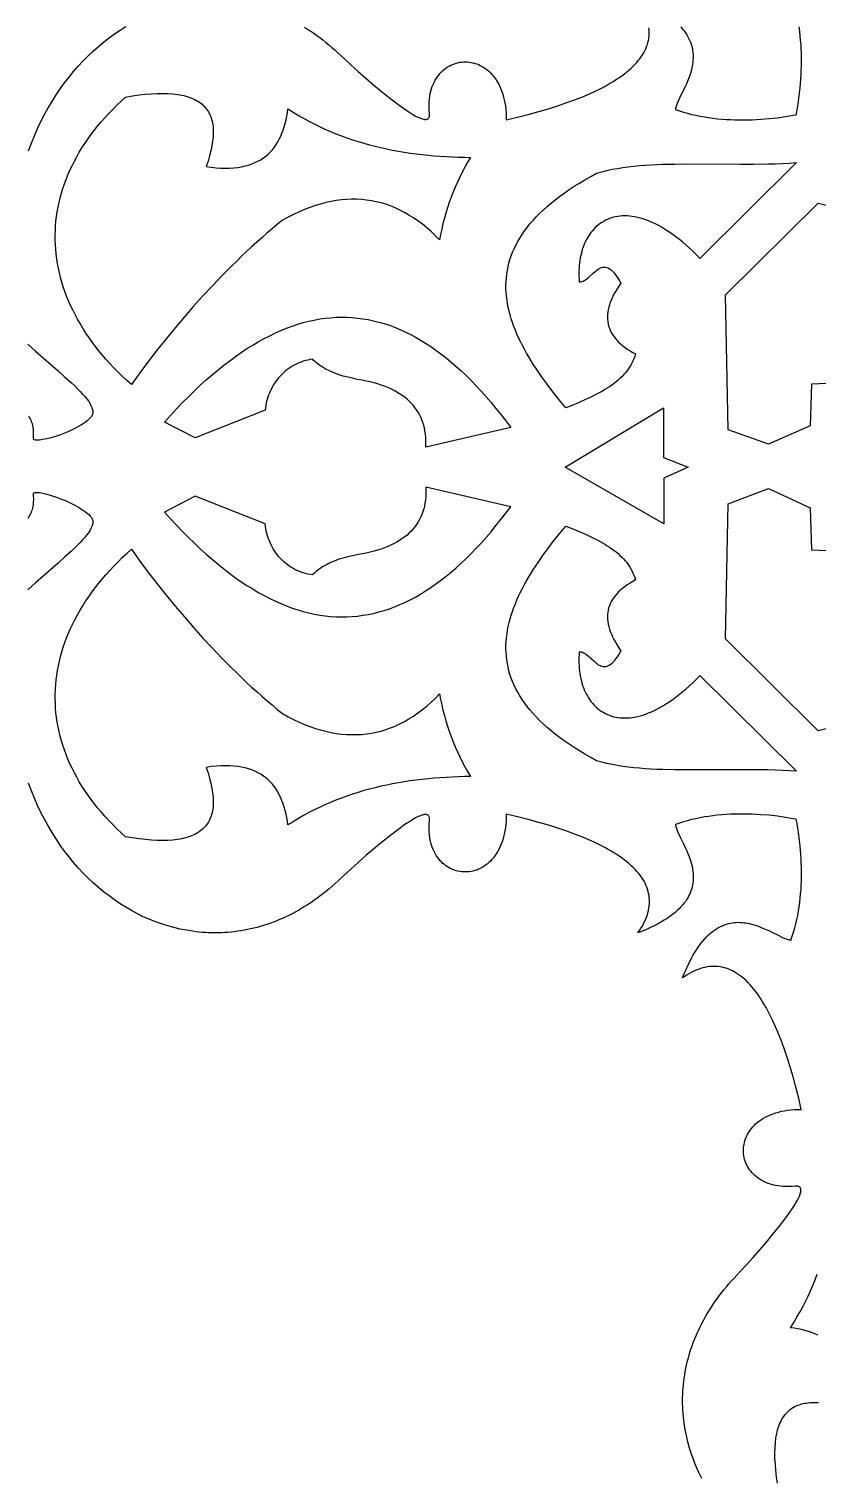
# Model space of a CAD drawing. Extents: x -540 to 540, y -540 to 540.
# Drawn here: x -87.2 to -25.8, y -78.6 to 34.1 of the extents above; entities that cross this region are included whole.
import ezdxf

# ---------------------------------------------------------------- set-up
doc = ezdxf.new("R2010")
doc.units = 0
doc.layers.add('LAYER_1', color=18, linetype='CONTINUOUS')
doc.layers.add('LAYER_2', color=174, linetype='CONTINUOUS')

msp = doc.modelspace()

# ---------------------------------------------------------------- linework, layer by layer
at = {"layer": 'LAYER_1'}
msp.add_lwpolyline([(0, 540, 0.414214), (-540, 0, 0.414214), (0, -540, 0.414214), (540, 0, 0.414214)], format="xyb", close=True, dxfattribs=at)
for points in [[(-79.66, 28.79), (-79.12, 28.88), (-78.61, 28.96), (-78.11, 29.01), (-77.64, 29.05), (-77.19, 29.08), (-76.76, 29.08), (-76.36, 29.07), (-75.98, 29.05), (-75.61, 29), (-75.44, 28.98), (-75.27, 28.94), (-75.11, 28.91), (-74.96, 28.87), (-74.81, 28.82), (-74.66, 28.77), (-74.52, 28.72), (-74.39, 28.66), (-74.26, 28.6), (-74.14, 28.54), (-74.02, 28.47), (-73.91, 28.39), (-73.8, 28.31), (-73.7, 28.23), (-73.61, 28.14), (-73.52, 28.05), (-73.43, 27.96), (-73.35, 27.86), (-73.28, 27.76), (-73.21, 27.65), (-73.15, 27.54), (-73.09, 27.42), (-73.04, 27.3), (-73, 27.18), (-72.96, 27.05), (-72.92, 26.92), (-72.89, 26.78), (-72.87, 26.64), (-72.85, 26.49), (-72.84, 26.34), (-72.83, 26.19), (-72.83, 26.03), (-72.83, 25.87), (-72.84, 25.7), (-72.86, 25.53), (-72.88, 25.36), (-72.94, 25), (-73.02, 24.62), (-73.12, 24.23), (-73.24, 23.81), (-73.39, 23.39), (-72.99, 23.33), (-72.61, 23.29), (-72.24, 23.27), (-71.89, 23.26), (-71.55, 23.27), (-71.23, 23.29), (-70.92, 23.32), (-70.63, 23.37), (-70.35, 23.43), (-70.08, 23.5), (-69.82, 23.59), (-69.58, 23.69), (-69.35, 23.8), (-69.13, 23.92), (-68.93, 24.06), (-68.74, 24.2), (-68.55, 24.36), (-68.38, 24.53), (-68.22, 24.7), (-68.07, 24.89), (-67.93, 25.09), (-67.8, 25.3), (-67.69, 25.52), (-67.58, 25.75), (-67.48, 25.98), (-67.38, 26.23), (-67.3, 26.48), (-67.23, 26.75), (-67.16, 27.02), (-67.1, 27.3), (-67.05, 27.58), (-67.01, 27.87), (-66.61, 27.62), (-66.2, 27.37), (-65.8, 27.14), (-65.38, 26.91), (-64.97, 26.7), (-64.55, 26.5), (-64.13, 26.3), (-63.71, 26.12), (-63.28, 25.94), (-62.85, 25.78), (-62.42, 25.62), (-61.98, 25.47), (-61.55, 25.33), (-61.1, 25.2), (-60.66, 25.08), (-60.22, 24.97), (-59.77, 24.86), (-59.32, 24.76), (-58.87, 24.67), (-58.41, 24.59), (-57.95, 24.51), (-57.49, 24.44), (-57.03, 24.38), (-56.57, 24.33), (-56.1, 24.28), (-55.64, 24.23), (-55.17, 24.2), (-54.7, 24.17), (-54.22, 24.14), (-53.75, 24.12), (-53.27, 24.11), (-52.79, 24.1), (-53.02, 23.72), (-53.23, 23.34), (-53.44, 22.96), (-53.63, 22.57), (-53.81, 22.18), (-53.99, 21.79), (-54.15, 21.39), (-54.31, 20.99), (-54.45, 20.58), (-54.59, 20.18), (-54.72, 19.77), (-54.83, 19.36), (-54.94, 18.94), (-55.03, 18.52), (-55.12, 18.1), (-55.2, 17.67), (-55.53, 18), (-55.86, 18.32), (-56.2, 18.61), (-56.54, 18.89), (-56.89, 19.15), (-57.24, 19.39), (-57.59, 19.61), (-57.94, 19.81), (-58.3, 20), (-58.66, 20.17), (-59.03, 20.32), (-59.39, 20.45), (-59.76, 20.56), (-60.14, 20.65), (-60.51, 20.73), (-60.9, 20.78), (-61.28, 20.82), (-61.67, 20.84), (-62.06, 20.85), (-62.45, 20.83), (-62.85, 20.79), (-63.25, 20.74), (-63.65, 20.67), (-64.06, 20.58), (-64.47, 20.47), (-64.88, 20.35), (-65.3, 20.2), (-65.72, 20.04), (-66.14, 19.86), (-66.57, 19.66), (-67, 19.44), (-67.43, 19.2), (-67.84, 18.87), (-68.24, 18.53), (-68.65, 18.19), (-69.05, 17.84), (-69.44, 17.49), (-69.84, 17.13), (-70.23, 16.77), (-70.62, 16.4), (-71, 16.03), (-71.39, 15.66), (-72.15, 14.89), (-72.9, 14.11), (-73.63, 13.32), (-74.36, 12.51), (-75.08, 11.68), (-75.79, 10.84), (-76.5, 9.98), (-77.19, 9.11), (-77.87, 8.23), (-78.55, 7.33), (-79.21, 6.41), (-79.57, 6.74), (-79.92, 7.06), (-80.25, 7.39), (-80.57, 7.72), (-80.89, 8.05), (-81.19, 8.39), (-81.48, 8.73), (-81.76, 9.07), (-82.03, 9.41), (-82.28, 9.76), (-82.53, 10.1), (-82.77, 10.45), (-82.99, 10.8), (-83.2, 11.16), (-83.4, 11.51), (-83.59, 11.86), (-83.77, 12.22), (-83.94, 12.58), (-84.1, 12.94), (-84.25, 13.3), (-84.38, 13.66), (-84.51, 14.02), (-84.62, 14.39), (-84.72, 14.75), (-84.81, 15.11), (-84.89, 15.48), (-84.96, 15.84), (-85.02, 16.21), (-85.06, 16.58), (-85.1, 16.94), (-85.12, 17.31), (-85.14, 17.67), (-85.14, 18.04), (-85.13, 18.41), (-85.11, 18.77), (-85.08, 19.14), (-85.03, 19.5), (-84.98, 19.87), (-84.92, 20.23), (-84.84, 20.59), (-84.75, 20.95), (-84.65, 21.31), (-84.54, 21.67), (-84.42, 22.03), (-84.29, 22.39), (-84.15, 22.74), (-83.99, 23.1), (-83.83, 23.45), (-83.65, 23.8), (-83.46, 24.15), (-83.27, 24.5), (-83.06, 24.84), (-82.83, 25.18), (-82.6, 25.52), (-82.36, 25.86), (-82.1, 26.2), (-81.84, 26.53), (-81.56, 26.86), (-81.27, 27.19), (-80.97, 27.52), (-80.66, 27.84), (-80.34, 28.16), (-80.01, 28.48)], [(-42.97, 22.88), (-42.57, 22.98), (-42.17, 23.08), (-41.77, 23.17), (-41.35, 23.24), (-40.93, 23.31), (-40.51, 23.37), (-40.08, 23.42), (-39.64, 23.46), (-39.19, 23.49), (-38.74, 23.52), (-38.28, 23.55), (-37.82, 23.56), (-36.88, 23.58), (-35.91, 23.59), (-31.82, 23.57), (-30.74, 23.57), (-29.64, 23.59), (-29.09, 23.61), (-28.53, 23.63), (-27.96, 23.66), (-27.39, 23.69), (-34.92, 16.24), (-35.19, 16.52), (-35.46, 16.78), (-35.73, 17.03), (-35.99, 17.27), (-36.26, 17.49), (-36.51, 17.7), (-36.77, 17.9), (-37.02, 18.08), (-37.27, 18.26), (-37.52, 18.42), (-37.76, 18.57), (-38, 18.71), (-38.24, 18.84), (-38.47, 18.95), (-38.7, 19.06), (-38.92, 19.15), (-39.14, 19.24), (-39.36, 19.31), (-39.57, 19.37), (-39.78, 19.42), (-39.99, 19.47), (-40.19, 19.5), (-40.39, 19.52), (-40.58, 19.54), (-40.77, 19.54), (-40.96, 19.54), (-41.14, 19.53), (-41.31, 19.5), (-41.49, 19.47), (-41.65, 19.44), (-41.82, 19.39), (-41.98, 19.33), (-42.13, 19.27), (-42.28, 19.2), (-42.42, 19.12), (-42.56, 19.04), (-42.7, 18.95), (-42.83, 18.85), (-42.96, 18.74), (-43.08, 18.63), (-43.19, 18.51), (-43.3, 18.39), (-43.41, 18.25), (-43.51, 18.12), (-43.6, 17.97), (-43.69, 17.83), (-43.78, 17.67), (-43.85, 17.51), (-43.93, 17.35), (-43.99, 17.18), (-44.06, 17.01), (-44.11, 16.83), (-44.16, 16.65), (-44.21, 16.46), (-44.25, 16.27), (-44.28, 16.08), (-44.31, 15.88), (-44.33, 15.68), (-44.34, 15.47), (-44.35, 15.27), (-44.35, 15.05), (-44.35, 14.84), (-44.34, 14.63), (-44.33, 14.41), (-44.23, 14.41), (-44.13, 14.43), (-44.03, 14.46), (-43.94, 14.51), (-43.84, 14.56), (-43.75, 14.62), (-43.57, 14.77), (-43.22, 15.1), (-43.04, 15.25), (-42.95, 15.32), (-42.86, 15.39), (-42.77, 15.45), (-42.68, 15.49), (-42.58, 15.53), (-42.48, 15.55), (-42.38, 15.56), (-42.28, 15.56), (-42.18, 15.54), (-42.07, 15.49), (-41.96, 15.43), (-41.85, 15.35), (-41.73, 15.24), (-41.61, 15.11), (-41.49, 14.95), (-41.36, 14.77), (-41.22, 14.55), (-41.08, 14.31), (-41.24, 14.08), (-41.38, 13.87), (-41.51, 13.65), (-41.63, 13.44), (-41.73, 13.23), (-41.82, 13.02), (-41.91, 12.82), (-41.97, 12.62), (-42.03, 12.43), (-42.07, 12.23), (-42.1, 12.04), (-42.12, 11.86), (-42.13, 11.67), (-42.13, 11.49), (-42.11, 11.32), (-42.08, 11.14), (-42.04, 10.97), (-41.98, 10.81), (-41.91, 10.64), (-41.84, 10.48), (-41.74, 10.32), (-41.64, 10.17), (-41.53, 10.02), (-41.4, 9.87), (-41.26, 9.72), (-41.11, 9.58), (-40.94, 9.44), (-40.76, 9.31), (-40.58, 9.17), (-40.37, 9.05), (-40.16, 8.92), (-39.93, 8.8), (-40, 8.61), (-40.06, 8.43), (-40.14, 8.26), (-40.22, 8.09), (-40.31, 7.92), (-40.41, 7.76), (-40.51, 7.6), (-40.63, 7.45), (-40.75, 7.31), (-40.87, 7.16), (-41.01, 7.02), (-41.15, 6.89), (-41.3, 6.75), (-41.45, 6.62), (-41.61, 6.5), (-41.78, 6.37), (-41.96, 6.25), (-42.14, 6.13), (-42.33, 6.02), (-42.52, 5.9), (-42.93, 5.68), (-43.37, 5.46), (-43.83, 5.24), (-44.32, 5.03), (-44.83, 4.82), (-45.37, 4.61), (-45.88, 5.23), (-46.37, 5.84), (-46.83, 6.44), (-47.06, 6.75), (-47.27, 7.05), (-47.48, 7.35), (-47.69, 7.66), (-47.88, 7.96), (-48.07, 8.26), (-48.26, 8.56), (-48.43, 8.86), (-48.6, 9.16), (-48.75, 9.46), (-48.9, 9.76), (-49.05, 10.05), (-49.18, 10.35), (-49.3, 10.65), (-49.42, 10.94), (-49.52, 11.24), (-49.62, 11.53), (-49.71, 11.83), (-49.78, 12.12), (-49.85, 12.41), (-49.91, 12.71), (-49.95, 13), (-49.99, 13.29), (-50.01, 13.58), (-50.03, 13.87), (-50.03, 14.15), (-50.02, 14.44), (-50, 14.73), (-49.97, 15.01), (-49.92, 15.3), (-49.87, 15.58), (-49.8, 15.86), (-49.72, 16.15), (-49.62, 16.43), (-49.51, 16.71), (-49.39, 16.99), (-49.26, 17.27), (-49.11, 17.54), (-48.95, 17.82), (-48.77, 18.1), (-48.58, 18.37), (-48.38, 18.65), (-48.16, 18.92), (-47.92, 19.19), (-47.67, 19.46), (-47.41, 19.73), (-47.13, 20), (-46.83, 20.27), (-46.52, 20.53), (-46.19, 20.8), (-45.85, 21.06), (-45.49, 21.32), (-45.11, 21.59), (-44.72, 21.85), (-44.3, 22.1), (-43.88, 22.36), (-43.43, 22.62)], [(-26.34, 3.19), (-29.58, 1.77), (-32.72, 2.88), (-32.93, 13.39), (-25.72, 20.53), (-22.37, 19.71), (-20.8, 16.45), (-23.1, 14.1), (-16.52, 6.86), (-26.24, 6.45)], [(-68.78, 4.41), (-74.25, 2.27), (-76.63, 3.49), (-76.16, 4.01), (-75.69, 4.52), (-75.22, 5.01), (-74.76, 5.47), (-74.3, 5.93), (-73.84, 6.36), (-73.38, 6.78), (-72.92, 7.18), (-72.46, 7.56), (-72.01, 7.92), (-71.55, 8.27), (-71.1, 8.6), (-70.65, 8.91), (-70.21, 9.21), (-69.76, 9.49), (-69.32, 9.75), (-68.87, 10), (-68.43, 10.22), (-67.99, 10.43), (-67.56, 10.63), (-67.12, 10.81), (-66.69, 10.97), (-66.25, 11.11), (-65.82, 11.24), (-65.39, 11.35), (-64.96, 11.44), (-64.54, 11.52), (-64.11, 11.58), (-63.69, 11.62), (-63.26, 11.65), (-62.84, 11.66), (-62.42, 11.65), (-62, 11.63), (-61.59, 11.59), (-61.17, 11.54), (-60.76, 11.47), (-60.34, 11.38), (-59.93, 11.28), (-59.52, 11.16), (-59.11, 11.03), (-58.71, 10.88), (-58.3, 10.71), (-57.9, 10.53), (-57.49, 10.33), (-57.09, 10.11), (-56.69, 9.88), (-56.29, 9.64), (-55.89, 9.37), (-55.49, 9.1), (-55.1, 8.8), (-54.7, 8.5), (-54.31, 8.17), (-53.91, 7.83), (-53.52, 7.48), (-53.13, 7.11), (-52.74, 6.72), (-52.35, 6.32), (-51.96, 5.9), (-51.58, 5.47), (-51.19, 5.02), (-50.81, 4.56), (-50.42, 4.08), (-50.04, 3.59), (-49.66, 3.08), (-56.27, 1.55), (-56.27, 1.81), (-56.27, 2.07), (-56.28, 2.32), (-56.31, 2.56), (-56.34, 2.8), (-56.39, 3.03), (-56.44, 3.25), (-56.51, 3.47), (-56.58, 3.68), (-56.67, 3.88), (-56.77, 4.08), (-56.87, 4.27), (-56.99, 4.45), (-57.12, 4.63), (-57.26, 4.81), (-57.41, 4.97), (-57.57, 5.13), (-57.74, 5.28), (-57.92, 5.43), (-58.11, 5.57), (-58.32, 5.7), (-58.53, 5.83), (-58.75, 5.95), (-58.99, 6.07), (-59.23, 6.18), (-59.49, 6.28), (-59.75, 6.37), (-60.03, 6.46), (-60.31, 6.55), (-60.61, 6.62), (-60.92, 6.69), (-61.23, 6.76), (-61.62, 6.82), (-61.99, 6.9), (-62.35, 6.98), (-62.7, 7.08), (-63.03, 7.18), (-63.36, 7.3), (-63.67, 7.43), (-63.82, 7.5), (-63.97, 7.57), (-64.12, 7.65), (-64.26, 7.73), (-64.4, 7.82), (-64.53, 7.91), (-64.67, 8.01), (-64.79, 8.11), (-64.92, 8.21), (-65.04, 8.32), (-65.1, 8.38), (-65.28, 8.36), (-65.47, 8.32), (-65.64, 8.28), (-65.82, 8.23), (-65.99, 8.17), (-66.16, 8.1), (-66.32, 8.03), (-66.48, 7.95), (-66.64, 7.87), (-66.79, 7.77), (-66.94, 7.67), (-67.09, 7.57), (-67.23, 7.45), (-67.36, 7.34), (-67.49, 7.21), (-67.62, 7.08), (-67.74, 6.95), (-67.85, 6.81), (-67.96, 6.66), (-68.06, 6.51), (-68.16, 6.36), (-68.25, 6.2), (-68.33, 6.04), (-68.41, 5.87), (-68.48, 5.7), (-68.55, 5.53), (-68.6, 5.35), (-68.65, 5.17), (-68.7, 4.98), (-68.73, 4.79), (-68.76, 4.6)], [(-37.76, 4.59), (-37.77, 0.74), (-35.83, -0.01), (-37.74, -0.87), (-37.74, -4.44), (-45.43, -0.01)], [(-68.78, -4.42), (-74.25, -2.28), (-76.63, -3.51), (-76.16, -4.03), (-75.69, -4.53), (-75.22, -5.02), (-74.76, -5.49), (-74.3, -5.94), (-73.84, -6.37), (-73.38, -6.79), (-72.92, -7.19), (-72.46, -7.57), (-72.01, -7.94), (-71.55, -8.29), (-71.1, -8.62), (-70.65, -8.93), (-70.21, -9.22), (-69.76, -9.5), (-69.32, -9.77), (-68.87, -10.01), (-68.43, -10.24), (-67.99, -10.45), (-67.56, -10.64), (-67.12, -10.82), (-66.69, -10.98), (-66.25, -11.12), (-65.82, -11.25), (-65.39, -11.36), (-64.96, -11.45), (-64.54, -11.53), (-64.11, -11.59), (-63.69, -11.64), (-63.26, -11.66), (-62.84, -11.67), (-62.42, -11.67), (-62, -11.65), (-61.59, -11.61), (-61.17, -11.55), (-60.76, -11.48), (-60.34, -11.4), (-59.93, -11.29), (-59.52, -11.18), (-59.11, -11.04), (-58.71, -10.89), (-58.3, -10.72), (-57.9, -10.54), (-57.49, -10.34), (-57.09, -10.13), (-56.69, -9.9), (-56.29, -9.65), (-55.89, -9.39), (-55.49, -9.11), (-55.1, -8.82), (-54.7, -8.51), (-54.31, -8.19), (-53.91, -7.85), (-53.52, -7.49), (-53.13, -7.12), (-52.74, -6.73), (-52.35, -6.33), (-51.96, -5.92), (-51.58, -5.48), (-51.19, -5.04), (-50.81, -4.57), (-50.42, -4.1), (-50.04, -3.61), (-49.66, -3.1), (-56.27, -1.57), (-56.27, -1.83), (-56.27, -2.08), (-56.28, -2.33), (-56.31, -2.58), (-56.34, -2.81), (-56.39, -3.04), (-56.44, -3.26), (-56.51, -3.48), (-56.58, -3.69), (-56.67, -3.89), (-56.77, -4.09), (-56.87, -4.28), (-56.99, -4.47), (-57.12, -4.65), (-57.26, -4.82), (-57.41, -4.99), (-57.57, -5.14), (-57.74, -5.3), (-57.92, -5.44), (-58.11, -5.58), (-58.32, -5.72), (-58.53, -5.85), (-58.75, -5.97), (-58.99, -6.08), (-59.23, -6.19), (-59.49, -6.29), (-59.75, -6.39), (-60.03, -6.48), (-60.31, -6.56), (-60.61, -6.64), (-60.92, -6.71), (-61.23, -6.77), (-61.62, -6.84), (-61.99, -6.91), (-62.35, -7), (-62.7, -7.09), (-63.03, -7.19), (-63.36, -7.31), (-63.67, -7.44), (-63.82, -7.51), (-63.97, -7.59), (-64.12, -7.67), (-64.26, -7.75), (-64.4, -7.83), (-64.53, -7.93), (-64.67, -8.02), (-64.79, -8.12), (-64.92, -8.23), (-65.04, -8.34), (-65.1, -8.4), (-65.28, -8.37), (-65.47, -8.34), (-65.64, -8.29), (-65.82, -8.24), (-65.99, -8.18), (-66.16, -8.12), (-66.32, -8.05), (-66.48, -7.97), (-66.64, -7.88), (-66.79, -7.79), (-66.94, -7.69), (-67.09, -7.58), (-67.23, -7.47), (-67.36, -7.35), (-67.49, -7.23), (-67.62, -7.1), (-67.74, -6.96), (-67.85, -6.82), (-67.96, -6.68), (-68.06, -6.53), (-68.16, -6.37), (-68.25, -6.21), (-68.33, -6.05), (-68.41, -5.88), (-68.48, -5.71), (-68.55, -5.54), (-68.6, -5.36), (-68.65, -5.18), (-68.7, -5), (-68.73, -4.81), (-68.76, -4.62)], [(-29.58, -1.67), (-26.34, -3.19), (-26.24, -6.45), (-16.52, -6.86), (-23.1, -14.1), (-20.8, -16.45), (-22.37, -19.71), (-25.72, -20.53), (-32.93, -13.39), (-32.72, -2.88)], [(-34.92, -16.24), (-27.39, -23.69), (-27.96, -23.66), (-28.53, -23.63), (-29.09, -23.61), (-29.64, -23.59), (-30.74, -23.57), (-31.82, -23.57), (-35.91, -23.59), (-36.88, -23.58), (-37.82, -23.56), (-38.28, -23.54), (-38.74, -23.52), (-39.19, -23.49), (-39.64, -23.46), (-40.08, -23.42), (-40.51, -23.37), (-40.93, -23.31), (-41.35, -23.24), (-41.77, -23.17), (-42.17, -23.08), (-42.57, -22.98), (-42.97, -22.88), (-43.43, -22.62), (-43.88, -22.36), (-44.3, -22.1), (-44.72, -21.85), (-45.11, -21.58), (-45.49, -21.32), (-45.85, -21.06), (-46.19, -20.8), (-46.52, -20.53), (-46.83, -20.27), (-47.13, -20), (-47.41, -19.73), (-47.67, -19.46), (-47.92, -19.19), (-48.16, -18.92), (-48.38, -18.65), (-48.58, -18.37), (-48.77, -18.1), (-48.95, -17.82), (-49.11, -17.54), (-49.26, -17.27), (-49.39, -16.99), (-49.51, -16.71), (-49.62, -16.43), (-49.72, -16.15), (-49.8, -15.86), (-49.87, -15.58), (-49.92, -15.3), (-49.97, -15.01), (-50, -14.73), (-50.02, -14.44), (-50.03, -14.15), (-50.03, -13.87), (-50.01, -13.58), (-49.99, -13.29), (-49.95, -13), (-49.91, -12.71), (-49.85, -12.41), (-49.78, -12.12), (-49.71, -11.83), (-49.62, -11.53), (-49.52, -11.24), (-49.42, -10.94), (-49.3, -10.65), (-49.18, -10.35), (-49.05, -10.05), (-48.9, -9.76), (-48.75, -9.46), (-48.6, -9.16), (-48.43, -8.86), (-48.26, -8.56), (-48.07, -8.26), (-47.88, -7.96), (-47.69, -7.66), (-47.48, -7.35), (-47.27, -7.05), (-47.06, -6.75), (-46.83, -6.44), (-46.37, -5.84), (-45.88, -5.23), (-45.37, -4.61), (-44.83, -4.82), (-44.32, -5.03), (-43.83, -5.24), (-43.37, -5.46), (-42.93, -5.68), (-42.52, -5.9), (-42.33, -6.02), (-42.14, -6.13), (-41.96, -6.25), (-41.78, -6.37), (-41.61, -6.5), (-41.45, -6.62), (-41.3, -6.75), (-41.15, -6.89), (-41.01, -7.02), (-40.87, -7.16), (-40.75, -7.31), (-40.63, -7.45), (-40.51, -7.6), (-40.41, -7.76), (-40.31, -7.92), (-40.22, -8.09), (-40.14, -8.26), (-40.06, -8.43), (-40, -8.61), (-39.93, -8.8), (-40.16, -8.92), (-40.37, -9.05), (-40.58, -9.17), (-40.76, -9.31), (-40.94, -9.44), (-41.11, -9.58), (-41.26, -9.72), (-41.4, -9.87), (-41.53, -10.02), (-41.64, -10.17), (-41.74, -10.32), (-41.84, -10.48), (-41.91, -10.64), (-41.98, -10.81), (-42.04, -10.97), (-42.08, -11.14), (-42.11, -11.32), (-42.13, -11.49), (-42.13, -11.67), (-42.12, -11.86), (-42.1, -12.04), (-42.07, -12.23), (-42.03, -12.43), (-41.97, -12.62), (-41.91, -12.82), (-41.82, -13.02), (-41.73, -13.23), (-41.63, -13.44), (-41.51, -13.65), (-41.38, -13.87), (-41.24, -14.08), (-41.08, -14.31), (-41.22, -14.55), (-41.36, -14.77), (-41.49, -14.95), (-41.61, -15.11), (-41.73, -15.24), (-41.85, -15.35), (-41.96, -15.43), (-42.07, -15.49), (-42.18, -15.54), (-42.28, -15.56), (-42.38, -15.56), (-42.48, -15.55), (-42.58, -15.53), (-42.68, -15.49), (-42.77, -15.45), (-42.86, -15.39), (-42.95, -15.32), (-43.04, -15.25), (-43.22, -15.1), (-43.57, -14.77), (-43.75, -14.62), (-43.84, -14.56), (-43.94, -14.51), (-44.03, -14.46), (-44.13, -14.43), (-44.23, -14.41), (-44.33, -14.41), (-44.34, -14.63), (-44.35, -14.84), (-44.35, -15.05), (-44.35, -15.27), (-44.34, -15.47), (-44.33, -15.68), (-44.31, -15.88), (-44.28, -16.08), (-44.25, -16.27), (-44.21, -16.46), (-44.16, -16.65), (-44.11, -16.83), (-44.06, -17.01), (-43.99, -17.18), (-43.93, -17.35), (-43.85, -17.51), (-43.78, -17.67), (-43.69, -17.83), (-43.6, -17.97), (-43.51, -18.12), (-43.41, -18.25), (-43.3, -18.39), (-43.19, -18.51), (-43.08, -18.63), (-42.96, -18.74), (-42.83, -18.85), (-42.7, -18.95), (-42.56, -19.04), (-42.42, -19.12), (-42.28, -19.2), (-42.13, -19.27), (-41.98, -19.33), (-41.82, -19.39), (-41.65, -19.44), (-41.49, -19.47), (-41.31, -19.5), (-41.14, -19.53), (-40.96, -19.54), (-40.77, -19.54), (-40.58, -19.54), (-40.39, -19.52), (-40.19, -19.5), (-39.99, -19.47), (-39.78, -19.42), (-39.57, -19.37), (-39.36, -19.31), (-39.14, -19.24), (-38.92, -19.15), (-38.7, -19.06), (-38.47, -18.95), (-38.24, -18.84), (-38, -18.71), (-37.76, -18.57), (-37.52, -18.42), (-37.27, -18.26), (-37.02, -18.08), (-36.77, -17.9), (-36.51, -17.7), (-36.26, -17.49), (-35.99, -17.27), (-35.73, -17.03), (-35.46, -16.78), (-35.19, -16.52)], [(-55.2, -17.67), (-55.12, -18.1), (-55.03, -18.52), (-54.94, -18.94), (-54.83, -19.36), (-54.72, -19.77), (-54.59, -20.18), (-54.45, -20.58), (-54.31, -20.99), (-54.15, -21.39), (-53.99, -21.79), (-53.81, -22.18), (-53.63, -22.57), (-53.44, -22.96), (-53.23, -23.34), (-53.02, -23.72), (-52.79, -24.1), (-53.27, -24.11), (-53.75, -24.12), (-54.22, -24.14), (-54.7, -24.17), (-55.17, -24.2), (-55.64, -24.23), (-56.1, -24.28), (-56.57, -24.33), (-57.03, -24.38), (-57.49, -24.44), (-57.95, -24.51), (-58.41, -24.59), (-58.87, -24.67), (-59.32, -24.76), (-59.77, -24.86), (-60.22, -24.97), (-60.66, -25.08), (-61.1, -25.2), (-61.55, -25.33), (-61.98, -25.47), (-62.42, -25.62), (-62.85, -25.78), (-63.28, -25.94), (-63.71, -26.12), (-64.13, -26.3), (-64.55, -26.5), (-64.97, -26.7), (-65.38, -26.91), (-65.8, -27.14), (-66.2, -27.37), (-66.61, -27.62), (-67.01, -27.87), (-67.05, -27.58), (-67.1, -27.3), (-67.16, -27.02), (-67.23, -26.75), (-67.3, -26.48), (-67.38, -26.23), (-67.48, -25.98), (-67.58, -25.75), (-67.69, -25.52), (-67.8, -25.3), (-67.93, -25.09), (-68.07, -24.89), (-68.22, -24.7), (-68.38, -24.53), (-68.55, -24.36), (-68.74, -24.2), (-68.93, -24.06), (-69.13, -23.92), (-69.35, -23.8), (-69.58, -23.69), (-69.82, -23.59), (-70.08, -23.5), (-70.35, -23.43), (-70.63, -23.37), (-70.92, -23.32), (-71.23, -23.29), (-71.55, -23.27), (-71.89, -23.26), (-72.24, -23.27), (-72.61, -23.29), (-72.99, -23.33), (-73.39, -23.39), (-73.24, -23.81), (-73.12, -24.23), (-73.02, -24.62), (-72.94, -25), (-72.88, -25.36), (-72.86, -25.53), (-72.84, -25.7), (-72.83, -25.87), (-72.83, -26.03), (-72.83, -26.19), (-72.84, -26.34), (-72.85, -26.49), (-72.87, -26.64), (-72.89, -26.78), (-72.92, -26.92), (-72.96, -27.05), (-73, -27.18), (-73.04, -27.3), (-73.09, -27.42), (-73.15, -27.54), (-73.21, -27.65), (-73.28, -27.76), (-73.35, -27.86), (-73.43, -27.96), (-73.52, -28.05), (-73.61, -28.14), (-73.7, -28.23), (-73.8, -28.31), (-73.91, -28.39), (-74.02, -28.47), (-74.14, -28.54), (-74.26, -28.6), (-74.39, -28.66), (-74.52, -28.72), (-74.66, -28.77), (-74.81, -28.82), (-74.96, -28.87), (-75.11, -28.91), (-75.27, -28.94), (-75.44, -28.98), (-75.61, -29), (-75.98, -29.05), (-76.36, -29.07), (-76.76, -29.08), (-77.19, -29.08), (-77.64, -29.05), (-78.11, -29.01), (-78.61, -28.96), (-79.12, -28.88), (-79.66, -28.79), (-80.01, -28.48), (-80.34, -28.16), (-80.66, -27.84), (-80.97, -27.52), (-81.27, -27.19), (-81.56, -26.86), (-81.84, -26.53), (-82.1, -26.2), (-82.36, -25.86), (-82.6, -25.52), (-82.83, -25.18), (-83.06, -24.84), (-83.27, -24.5), (-83.46, -24.15), (-83.65, -23.8), (-83.83, -23.45), (-83.99, -23.1), (-84.15, -22.74), (-84.29, -22.39), (-84.42, -22.03), (-84.54, -21.67), (-84.65, -21.31), (-84.75, -20.95), (-84.84, -20.59), (-84.92, -20.23), (-84.98, -19.87), (-85.03, -19.5), (-85.08, -19.14), (-85.11, -18.77), (-85.13, -18.41), (-85.14, -18.04), (-85.14, -17.67), (-85.12, -17.31), (-85.1, -16.94), (-85.06, -16.58), (-85.02, -16.21), (-84.96, -15.84), (-84.89, -15.48), (-84.81, -15.11), (-84.72, -14.75), (-84.62, -14.39), (-84.51, -14.02), (-84.38, -13.66), (-84.25, -13.3), (-84.1, -12.94), (-83.94, -12.58), (-83.77, -12.22), (-83.59, -11.86), (-83.4, -11.51), (-83.2, -11.16), (-82.99, -10.8), (-82.77, -10.45), (-82.53, -10.1), (-82.28, -9.76), (-82.03, -9.41), (-81.76, -9.07), (-81.48, -8.73), (-81.19, -8.39), (-80.89, -8.05), (-80.57, -7.72), (-80.25, -7.39), (-79.92, -7.06), (-79.57, -6.74), (-79.21, -6.41), (-78.55, -7.33), (-77.87, -8.23), (-77.19, -9.11), (-76.5, -9.98), (-75.79, -10.84), (-75.08, -11.68), (-74.36, -12.51), (-73.63, -13.32), (-72.9, -14.11), (-72.15, -14.89), (-71.39, -15.66), (-71, -16.03), (-70.62, -16.4), (-70.23, -16.77), (-69.84, -17.13), (-69.44, -17.49), (-69.05, -17.84), (-68.65, -18.19), (-68.24, -18.53), (-67.84, -18.87), (-67.43, -19.2), (-67, -19.44), (-66.57, -19.66), (-66.14, -19.86), (-65.72, -20.04), (-65.3, -20.2), (-64.88, -20.35), (-64.47, -20.47), (-64.06, -20.58), (-63.65, -20.67), (-63.25, -20.74), (-62.85, -20.79), (-62.45, -20.83), (-62.06, -20.84), (-61.67, -20.84), (-61.28, -20.82), (-60.9, -20.78), (-60.51, -20.73), (-60.14, -20.65), (-59.76, -20.56), (-59.39, -20.45), (-59.03, -20.32), (-58.66, -20.17), (-58.3, -20), (-57.94, -19.81), (-57.59, -19.61), (-57.24, -19.39), (-56.89, -19.15), (-56.54, -18.89), (-56.2, -18.61), (-55.86, -18.32), (-55.53, -18)]]:
    msp.add_lwpolyline(points, close=True, dxfattribs=at)
for points in [[(-87.28, 9.56), (-86.68, 9.02), (-86.08, 8.49), (-84.92, 7.48), (-84.38, 7), (-83.88, 6.55), (-83.65, 6.33), (-83.43, 6.11), (-83.22, 5.91), (-83.03, 5.7), (-82.86, 5.51), (-82.7, 5.32), (-82.56, 5.14), (-82.45, 4.96), (-82.36, 4.79), (-82.28, 4.63), (-82.26, 4.55), (-82.24, 4.48), (-82.22, 4.4), (-82.22, 4.33), (-82.22, 4.26), (-82.22, 4.19), (-82.24, 4.12), (-82.26, 4.06), (-82.28, 3.99), (-82.32, 3.93), (-82.36, 3.88), (-82.41, 3.82), (-82.53, 3.71), (-82.65, 3.6), (-82.79, 3.49), (-82.94, 3.39), (-83.09, 3.29), (-83.26, 3.19), (-83.43, 3.09), (-83.61, 3), (-83.97, 2.82), (-84.35, 2.66), (-84.73, 2.51), (-85.11, 2.38), (-85.46, 2.28), (-85.8, 2.19), (-86.1, 2.13), (-86.24, 2.1), (-86.36, 2.09), (-86.47, 2.08), (-86.57, 2.08), (-86.66, 2.08), (-86.73, 2.1), (-86.78, 2.12), (-86.82, 2.15), (-86.83, 2.16), (-86.83, 2.18), (-86.83, 2.2), (-86.83, 2.23), (-86.82, 2.39), (-86.82, 2.55), (-86.82, 2.7), (-86.83, 2.84), (-86.84, 2.98), (-86.86, 3.11), (-86.89, 3.23), (-86.92, 3.35), (-86.95, 3.46), (-86.99, 3.57), (-87.04, 3.67), (-87.08, 3.77), (-87.14, 3.86), (-87.19, 3.95)], [(-87.25, -3.98), (-87.14, -3.8), (-87.04, -3.62), (-87, -3.52), (-86.96, -3.42), (-86.92, -3.31), (-86.89, -3.2), (-86.86, -3.09), (-86.84, -2.97), (-86.83, -2.84), (-86.82, -2.71), (-86.81, -2.57), (-86.81, -2.42), (-86.82, -2.27), (-86.83, -2.12), (-86.83, -2.07), (-86.83, -2.05), (-86.82, -2.04), (-86.78, -2.01), (-86.73, -1.99), (-86.66, -1.98), (-86.57, -1.98), (-86.47, -1.98), (-86.36, -2), (-86.1, -2.04), (-85.8, -2.11), (-85.46, -2.21), (-85.11, -2.33), (-84.73, -2.47), (-84.35, -2.62), (-83.97, -2.79), (-83.61, -2.98), (-83.43, -3.08), (-83.26, -3.18), (-83.09, -3.28), (-82.94, -3.38), (-82.79, -3.49), (-82.65, -3.6), (-82.53, -3.71), (-82.41, -3.82), (-82.36, -3.88), (-82.32, -3.93), (-82.28, -3.99), (-82.26, -4.06), (-82.24, -4.12), (-82.22, -4.19), (-82.22, -4.26), (-82.22, -4.33), (-82.22, -4.4), (-82.24, -4.48), (-82.26, -4.55), (-82.28, -4.63), (-82.36, -4.79), (-82.45, -4.96), (-82.56, -5.14), (-82.7, -5.32), (-82.86, -5.51), (-83.03, -5.7), (-83.22, -5.91), (-83.43, -6.11), (-83.65, -6.33), (-83.88, -6.55), (-84.38, -7), (-84.92, -7.48), (-86.08, -8.49), (-86.68, -9.02), (-87.28, -9.56)], [(-25.75, -67.58), (-25.98, -67.48), (-26.23, -67.38), (-26.48, -67.3), (-26.75, -67.23), (-27.02, -67.16), (-27.3, -67.1), (-27.58, -67.05), (-27.87, -67.01), (-27.62, -66.61), (-27.37, -66.2), (-27.14, -65.8), (-26.91, -65.38), (-26.7, -64.97), (-26.5, -64.55), (-26.3, -64.13), (-26.12, -63.71), (-25.94, -63.28), (-25.78, -62.85)], [(-28.88, -79.12), (-28.96, -78.61), (-29.01, -78.11), (-29.05, -77.64), (-29.08, -77.19), (-29.08, -76.76), (-29.07, -76.36), (-29.05, -75.98), (-29, -75.61), (-28.98, -75.44), (-28.94, -75.27), (-28.91, -75.11), (-28.87, -74.96), (-28.82, -74.81), (-28.77, -74.66), (-28.72, -74.52), (-28.66, -74.39), (-28.6, -74.26), (-28.54, -74.14), (-28.47, -74.02), (-28.39, -73.91), (-28.31, -73.8), (-28.23, -73.7), (-28.14, -73.61), (-28.05, -73.52), (-27.96, -73.43), (-27.86, -73.35), (-27.76, -73.28), (-27.65, -73.21), (-27.54, -73.15), (-27.42, -73.09), (-27.3, -73.04), (-27.18, -73), (-27.05, -72.96), (-26.92, -72.92), (-26.78, -72.89), (-26.64, -72.87), (-26.49, -72.85), (-26.34, -72.84), (-26.19, -72.83), (-26.03, -72.83), (-25.87, -72.83), (-25.7, -72.84)]]:
    msp.add_lwpolyline(points, dxfattribs=at)
at = {"layer": 'LAYER_2'}
for points in [[(460, 0, 0.414214), (0, 460, 0.414214), (-460, 0, 0.414214), (0, -460, 0.414214)], [(370, 0, 0.414214), (0, 370, 0.414214), (-370, 0, 0.414214), (0, -370, 0.414214)]]:
    msp.add_lwpolyline(points, format="xyb", close=True, dxfattribs=at)
for points in [[(-87.22, 24.62), (-87, 25.21), (-86.76, 25.79), (-86.51, 26.35), (-86.25, 26.9), (-85.97, 27.43), (-85.69, 27.95), (-85.38, 28.46), (-85.07, 28.96), (-84.75, 29.44), (-84.41, 29.9), (-84.06, 30.35), (-83.71, 30.79), (-83.34, 31.21), (-82.96, 31.61), (-82.58, 32), (-82.18, 32.38), (-81.78, 32.74), (-81.37, 33.08), (-80.94, 33.4), (-80.52, 33.71), (-80.08, 34.01), (-79.64, 34.28)], [(-65.72, 34.23), (-65.48, 34.08), (-65.24, 33.92), (-65, 33.76), (-64.76, 33.59), (-64.53, 33.42), (-64.29, 33.24), (-64.06, 33.05), (-63.83, 32.86), (-63.59, 32.66), (-63.36, 32.46), (-63.14, 32.25), (-62.64, 31.79), (-62.11, 31.3), (-61.54, 30.79), (-60.94, 30.26), (-60.34, 29.75), (-59.73, 29.24), (-59.14, 28.76), (-58.56, 28.32), (-58.28, 28.11), (-58.02, 27.92), (-57.76, 27.74), (-57.51, 27.59), (-57.28, 27.45), (-57.07, 27.32), (-56.86, 27.22), (-56.68, 27.15), (-56.52, 27.09), (-56.44, 27.07), (-56.37, 27.06), (-56.3, 27.06), (-56.25, 27.06), (-56.19, 27.07), (-56.14, 27.09), (-56.1, 27.11), (-56.07, 27.14), (-56.04, 27.18), (-56.01, 27.23), (-56, 27.29), (-55.99, 27.35), (-55.99, 27.42), (-55.99, 27.51), (-56.01, 27.75), (-56.02, 27.98), (-56.02, 28.21), (-56.01, 28.44), (-55.99, 28.65), (-55.96, 28.86), (-55.93, 29.06), (-55.88, 29.25), (-55.83, 29.43), (-55.77, 29.61), (-55.7, 29.78), (-55.63, 29.94), (-55.55, 30.1), (-55.46, 30.24), (-55.37, 30.38), (-55.27, 30.51), (-55.17, 30.64), (-55.06, 30.75), (-54.95, 30.86), (-54.83, 30.96), (-54.71, 31.05), (-54.58, 31.14), (-54.46, 31.21), (-54.32, 31.28), (-54.19, 31.34), (-54.05, 31.39), (-53.91, 31.44), (-53.77, 31.47), (-53.63, 31.5), (-53.48, 31.52), (-53.34, 31.53), (-53.19, 31.53), (-53.04, 31.53), (-52.9, 31.52), (-52.75, 31.49), (-52.6, 31.46), (-52.46, 31.42), (-52.31, 31.38), (-52.17, 31.32), (-52.03, 31.25), (-51.89, 31.18), (-51.76, 31.1), (-51.62, 31.01), (-51.49, 30.91), (-51.37, 30.8), (-51.24, 30.68), (-51.12, 30.56), (-51.01, 30.42), (-50.9, 30.28), (-50.79, 30.13), (-50.69, 29.96), (-50.6, 29.79), (-50.51, 29.61), (-50.43, 29.42), (-50.35, 29.23), (-50.28, 29.02), (-50.22, 28.8), (-50.16, 28.58), (-50.12, 28.34), (-50.08, 28.1), (-50.05, 27.84), (-50.02, 27.58), (-50.01, 27.31), (-50.01, 27.03), (-49.13, 27.23), (-48.29, 27.45), (-47.48, 27.67), (-46.71, 27.89), (-45.98, 28.12), (-45.28, 28.36), (-44.62, 28.6), (-44, 28.85), (-43.41, 29.11), (-43.13, 29.24), (-42.85, 29.37), (-42.59, 29.5), (-42.34, 29.63), (-42.09, 29.77), (-41.86, 29.9), (-41.63, 30.04), (-41.41, 30.18), (-41.2, 30.32), (-41, 30.46), (-40.81, 30.6), (-40.63, 30.75), (-40.46, 30.89), (-40.29, 31.04), (-40.14, 31.18), (-39.99, 31.33), (-39.85, 31.48), (-39.73, 31.63), (-39.61, 31.78), (-39.5, 31.94), (-39.4, 32.09), (-39.3, 32.25), (-39.22, 32.4), (-39.15, 32.56), (-39.08, 32.72), (-39.02, 32.88), (-38.98, 33.04), (-38.94, 33.2), (-38.91, 33.36), (-38.89, 33.53), (-38.88, 33.69), (-38.88, 33.86), (-38.88, 34.02), (-38.9, 34.19)], [(-36.42, 34.25), (-36.29, 34.09), (-36.16, 33.94), (-36.05, 33.79), (-35.95, 33.63), (-35.86, 33.48), (-35.78, 33.32), (-35.71, 33.17), (-35.64, 33.02), (-35.59, 32.86), (-35.55, 32.71), (-35.51, 32.55), (-35.49, 32.4), (-35.47, 32.25), (-35.46, 32.1), (-35.45, 31.94), (-35.46, 31.79), (-35.47, 31.64), (-35.48, 31.5), (-35.5, 31.35), (-35.52, 31.2), (-35.59, 30.91), (-35.67, 30.63), (-35.76, 30.35), (-35.87, 30.09), (-35.98, 29.83), (-36.09, 29.57), (-36.21, 29.33), (-36.43, 28.88), (-36.63, 28.48), (-36.7, 28.3), (-36.76, 28.13), (-36.81, 27.98), (-36.82, 27.91), (-36.83, 27.84), (-36.52, 27.73), (-36.21, 27.63), (-35.89, 27.54), (-35.57, 27.45), (-35.24, 27.38), (-34.91, 27.31), (-34.58, 27.25), (-34.25, 27.2), (-33.91, 27.15), (-33.57, 27.11), (-33.23, 27.08), (-32.89, 27.05), (-32.55, 27.04), (-32.21, 27.02), (-31.87, 27.02), (-31.53, 27.02), (-31.19, 27.02), (-30.85, 27.03), (-30.52, 27.05), (-30.18, 27.07), (-29.52, 27.12), (-28.88, 27.19), (-28.26, 27.28), (-27.65, 27.38), (-27.42, 27.42), (-27.38, 27.65), (-27.28, 28.26), (-27.19, 28.88), (-27.12, 29.52), (-27.07, 30.18), (-27.05, 30.52), (-27.03, 30.85), (-27.02, 31.19), (-27.02, 31.53), (-27.02, 31.87), (-27.02, 32.21), (-27.04, 32.55), (-27.05, 32.89), (-27.08, 33.23), (-27.11, 33.57), (-27.15, 33.91), (-27.2, 34.25)], [(-34.78, -78.74), (-35.01, -78.28), (-35.21, -77.81), (-35.4, -77.34), (-35.57, -76.86), (-35.73, -76.38), (-35.86, -75.9), (-35.98, -75.41), (-36.07, -74.92), (-36.15, -74.43), (-36.18, -74.18), (-36.21, -73.93), (-36.23, -73.69), (-36.25, -73.44), (-36.26, -73.19), (-36.27, -72.94), (-36.27, -72.69), (-36.27, -72.44), (-36.26, -72.18), (-36.25, -71.93), (-36.23, -71.68), (-36.21, -71.43), (-36.18, -71.18), (-36.15, -70.93), (-36.11, -70.68), (-36.07, -70.43), (-36.02, -70.17), (-35.96, -69.92), (-35.91, -69.67), (-35.84, -69.42), (-35.77, -69.17), (-35.7, -68.92), (-35.62, -68.67), (-35.53, -68.42), (-35.44, -68.17), (-35.35, -67.92), (-35.24, -67.68), (-35.14, -67.43), (-35.02, -67.18), (-34.91, -66.94), (-34.78, -66.69), (-34.65, -66.45), (-34.52, -66.2), (-34.38, -65.96), (-34.23, -65.72), (-34.08, -65.48), (-33.92, -65.24), (-33.76, -65), (-33.59, -64.76), (-33.42, -64.53), (-33.24, -64.29), (-33.05, -64.06), (-32.86, -63.83), (-32.66, -63.59), (-32.46, -63.36), (-32.25, -63.14), (-31.79, -62.64), (-31.3, -62.11), (-30.79, -61.54), (-30.26, -60.94), (-29.75, -60.34), (-29.24, -59.73), (-28.76, -59.14), (-28.32, -58.56), (-28.11, -58.28), (-27.92, -58.02), (-27.74, -57.76), (-27.59, -57.51), (-27.45, -57.28), (-27.32, -57.07), (-27.22, -56.86), (-27.15, -56.68), (-27.09, -56.52), (-27.07, -56.44), (-27.06, -56.37), (-27.06, -56.3), (-27.06, -56.25), (-27.07, -56.19), (-27.09, -56.14), (-27.11, -56.1), (-27.14, -56.07), (-27.18, -56.04), (-27.23, -56.01), (-27.29, -56), (-27.35, -55.99), (-27.42, -55.99), (-27.51, -55.99), (-27.75, -56.01), (-27.98, -56.02), (-28.21, -56.02), (-28.44, -56.01), (-28.65, -55.99), (-28.86, -55.96), (-29.06, -55.93), (-29.25, -55.88), (-29.43, -55.83), (-29.61, -55.77), (-29.78, -55.7), (-29.94, -55.63), (-30.1, -55.55), (-30.24, -55.46), (-30.38, -55.37), (-30.51, -55.27), (-30.64, -55.17), (-30.75, -55.06), (-30.86, -54.95), (-30.96, -54.83), (-31.05, -54.71), (-31.14, -54.58), (-31.21, -54.46), (-31.28, -54.32), (-31.34, -54.19), (-31.39, -54.05), (-31.44, -53.91), (-31.47, -53.77), (-31.5, -53.63), (-31.52, -53.48), (-31.53, -53.34), (-31.53, -53.19), (-31.53, -53.04), (-31.52, -52.9), (-31.49, -52.75), (-31.46, -52.6), (-31.42, -52.46), (-31.38, -52.31), (-31.32, -52.17), (-31.25, -52.03), (-31.18, -51.89), (-31.1, -51.76), (-31.01, -51.62), (-30.91, -51.49), (-30.8, -51.37), (-30.68, -51.24), (-30.56, -51.12), (-30.42, -51.01), (-30.28, -50.9), (-30.13, -50.79), (-29.96, -50.69), (-29.79, -50.6), (-29.61, -50.51), (-29.42, -50.43), (-29.23, -50.35), (-29.02, -50.28), (-28.8, -50.22), (-28.58, -50.16), (-28.34, -50.12), (-28.1, -50.08), (-27.84, -50.05), (-27.58, -50.02), (-27.31, -50.01), (-27.03, -50.01), (-27.23, -49.13), (-27.45, -48.29), (-27.67, -47.48), (-27.89, -46.71), (-28.12, -45.98), (-28.36, -45.28), (-28.6, -44.62), (-28.85, -44), (-29.11, -43.41), (-29.24, -43.13), (-29.37, -42.85), (-29.5, -42.59), (-29.63, -42.34), (-29.77, -42.09), (-29.9, -41.86), (-30.04, -41.63), (-30.18, -41.41), (-30.32, -41.2), (-30.46, -41), (-30.6, -40.81), (-30.75, -40.63), (-30.89, -40.46), (-31.04, -40.29), (-31.18, -40.14), (-31.33, -39.99), (-31.48, -39.85), (-31.63, -39.73), (-31.78, -39.61), (-31.94, -39.5), (-32.09, -39.4), (-32.25, -39.3), (-32.4, -39.22), (-32.56, -39.15), (-32.72, -39.08), (-32.88, -39.02), (-33.04, -38.98), (-33.2, -38.94), (-33.36, -38.91), (-33.53, -38.89), (-33.69, -38.88), (-33.86, -38.88), (-34.02, -38.88), (-34.19, -38.9), (-34.36, -38.92), (-34.53, -38.96), (-34.7, -39), (-34.87, -39.05), (-35.04, -39.11), (-35.21, -39.18), (-35.39, -39.26), (-35.56, -39.34), (-35.74, -39.44), (-35.92, -39.55), (-36.09, -39.66), (-36.27, -39.78), (-36.14, -39.44), (-36, -39.12), (-35.86, -38.81), (-35.72, -38.52), (-35.58, -38.24), (-35.44, -37.98), (-35.29, -37.74), (-35.14, -37.51), (-35, -37.3), (-34.85, -37.09), (-34.7, -36.91), (-34.55, -36.73), (-34.4, -36.57), (-34.25, -36.42), (-34.09, -36.29), (-33.94, -36.16), (-33.79, -36.05), (-33.63, -35.95), (-33.48, -35.86), (-33.32, -35.78), (-33.17, -35.71), (-33.02, -35.64), (-32.86, -35.59), (-32.71, -35.55), (-32.55, -35.51), (-32.4, -35.49), (-32.25, -35.47), (-32.1, -35.46), (-31.94, -35.45), (-31.79, -35.46), (-31.64, -35.47), (-31.5, -35.48), (-31.35, -35.5), (-31.2, -35.52), (-30.91, -35.59), (-30.63, -35.67), (-30.35, -35.76), (-30.09, -35.87), (-29.83, -35.98), (-29.57, -36.09), (-29.33, -36.21), (-28.88, -36.43), (-28.48, -36.63), (-28.3, -36.7), (-28.13, -36.76), (-27.98, -36.81), (-27.91, -36.82), (-27.84, -36.83), (-27.73, -36.52), (-27.63, -36.21), (-27.54, -35.89), (-27.45, -35.57), (-27.38, -35.24), (-27.31, -34.91), (-27.25, -34.58), (-27.2, -34.25), (-27.15, -33.91), (-27.11, -33.57), (-27.08, -33.23), (-27.05, -32.89), (-27.04, -32.55), (-27.02, -32.21), (-27.02, -31.87), (-27.02, -31.53), (-27.02, -31.19), (-27.03, -30.85), (-27.05, -30.52), (-27.07, -30.18), (-27.12, -29.52), (-27.19, -28.88), (-27.28, -28.26), (-27.38, -27.65), (-27.42, -27.42), (-27.65, -27.38), (-28.26, -27.28), (-28.88, -27.19), (-29.52, -27.12), (-30.18, -27.07), (-30.52, -27.05), (-30.85, -27.03), (-31.19, -27.02), (-31.53, -27.02), (-31.87, -27.02), (-32.21, -27.02), (-32.55, -27.04), (-32.89, -27.05), (-33.23, -27.08), (-33.57, -27.11), (-33.91, -27.15), (-34.25, -27.2), (-34.58, -27.25), (-34.91, -27.31), (-35.24, -27.38), (-35.57, -27.45), (-35.89, -27.54), (-36.21, -27.63), (-36.52, -27.73), (-36.83, -27.84), (-36.82, -27.91), (-36.81, -27.98), (-36.76, -28.13), (-36.7, -28.3), (-36.63, -28.48), (-36.43, -28.88), (-36.2, -29.33), (-36.09, -29.57), (-35.97, -29.82), (-35.86, -30.09), (-35.75, -30.35), (-35.66, -30.63), (-35.58, -30.91), (-35.51, -31.2), (-35.49, -31.35), (-35.47, -31.5), (-35.45, -31.64), (-35.44, -31.79), (-35.44, -31.94), (-35.44, -32.1), (-35.45, -32.25), (-35.47, -32.4), (-35.5, -32.55), (-35.53, -32.71), (-35.57, -32.86), (-35.62, -33.01), (-35.68, -33.17), (-35.75, -33.32), (-35.83, -33.48), (-35.93, -33.63), (-36.03, -33.79), (-36.14, -33.94), (-36.26, -34.09), (-36.4, -34.24), (-36.55, -34.4), (-36.71, -34.55), (-36.88, -34.7), (-37.07, -34.85), (-37.27, -35), (-37.48, -35.14), (-37.71, -35.29), (-37.96, -35.43), (-38.22, -35.58), (-38.49, -35.72), (-38.78, -35.86), (-39.09, -36), (-39.41, -36.14), (-39.75, -36.27), (-39.63, -36.09), (-39.52, -35.91), (-39.41, -35.74), (-39.32, -35.56), (-39.23, -35.39), (-39.15, -35.21), (-39.08, -35.04), (-39.02, -34.87), (-38.97, -34.7), (-38.93, -34.53), (-38.9, -34.36), (-38.87, -34.19), (-38.86, -34.02), (-38.85, -33.85), (-38.85, -33.69), (-38.87, -33.52), (-38.89, -33.36), (-38.92, -33.2), (-38.95, -33.04), (-39, -32.88), (-39.06, -32.72), (-39.13, -32.56), (-39.2, -32.4), (-39.28, -32.24), (-39.38, -32.09), (-39.48, -31.94), (-39.59, -31.78), (-39.71, -31.63), (-39.84, -31.48), (-39.98, -31.33), (-40.12, -31.18), (-40.28, -31.04), (-40.44, -30.89), (-40.62, -30.75), (-40.8, -30.6), (-40.99, -30.46), (-41.19, -30.32), (-41.4, -30.18), (-41.62, -30.04), (-41.85, -29.9), (-42.08, -29.77), (-42.33, -29.63), (-42.58, -29.5), (-42.85, -29.37), (-43.12, -29.24), (-43.4, -29.11), (-43.99, -28.85), (-44.62, -28.6), (-45.28, -28.36), (-45.98, -28.12), (-46.71, -27.89), (-47.48, -27.67), (-48.29, -27.45), (-49.13, -27.23), (-50.01, -27.03), (-50.01, -27.31), (-50.02, -27.58), (-50.05, -27.84), (-50.08, -28.1), (-50.12, -28.34), (-50.16, -28.58), (-50.22, -28.8), (-50.28, -29.02), (-50.35, -29.23), (-50.43, -29.42), (-50.51, -29.61), (-50.6, -29.79), (-50.69, -29.96), (-50.79, -30.13), (-50.9, -30.28), (-51.01, -30.42), (-51.12, -30.56), (-51.24, -30.68), (-51.37, -30.8), (-51.49, -30.91), (-51.62, -31.01), (-51.76, -31.1), (-51.89, -31.18), (-52.03, -31.25), (-52.17, -31.32), (-52.31, -31.38), (-52.46, -31.42), (-52.6, -31.46), (-52.75, -31.49), (-52.9, -31.52), (-53.04, -31.53), (-53.19, -31.53), (-53.34, -31.53), (-53.48, -31.52), (-53.63, -31.5), (-53.77, -31.47), (-53.91, -31.44), (-54.05, -31.39), (-54.19, -31.34), (-54.32, -31.28), (-54.46, -31.21), (-54.58, -31.14), (-54.71, -31.05), (-54.83, -30.96), (-54.95, -30.86), (-55.06, -30.75), (-55.17, -30.64), (-55.27, -30.51), (-55.37, -30.38), (-55.46, -30.24), (-55.55, -30.1), (-55.63, -29.94), (-55.7, -29.78), (-55.77, -29.61), (-55.83, -29.43), (-55.88, -29.25), (-55.93, -29.06), (-55.96, -28.86), (-55.99, -28.65), (-56.01, -28.43), (-56.02, -28.21), (-56.02, -27.98), (-56.01, -27.75), (-55.99, -27.51), (-55.99, -27.42), (-55.99, -27.35), (-56, -27.29), (-56.01, -27.23), (-56.04, -27.18), (-56.07, -27.14), (-56.1, -27.11), (-56.14, -27.09), (-56.19, -27.07), (-56.25, -27.06), (-56.3, -27.06), (-56.37, -27.06), (-56.44, -27.07), (-56.52, -27.09), (-56.68, -27.15), (-56.86, -27.22), (-57.07, -27.32), (-57.28, -27.44), (-57.51, -27.59), (-57.76, -27.74), (-58.02, -27.92), (-58.28, -28.11), (-58.56, -28.32), (-59.14, -28.76), (-59.73, -29.24), (-60.34, -29.75), (-60.94, -30.26), (-61.54, -30.79), (-62.11, -31.3), (-62.64, -31.79), (-63.14, -32.25), (-63.36, -32.46), (-63.59, -32.66), (-63.83, -32.86), (-64.06, -33.05), (-64.29, -33.24), (-64.53, -33.42), (-64.76, -33.59), (-65, -33.76), (-65.24, -33.92), (-65.48, -34.08), (-65.72, -34.23), (-65.96, -34.38), (-66.2, -34.52), (-66.45, -34.65), (-66.69, -34.78), (-66.94, -34.91), (-67.18, -35.02), (-67.43, -35.14), (-67.68, -35.24), (-67.92, -35.35), (-68.17, -35.44), (-68.42, -35.53), (-68.67, -35.62), (-68.92, -35.7), (-69.17, -35.77), (-69.42, -35.84), (-69.67, -35.91), (-69.92, -35.96), (-70.17, -36.02), (-70.43, -36.07), (-70.68, -36.11), (-70.93, -36.15), (-71.18, -36.18), (-71.43, -36.21), (-71.68, -36.23), (-71.93, -36.25), (-72.18, -36.26), (-72.44, -36.27), (-72.69, -36.27), (-72.94, -36.27), (-73.19, -36.26), (-73.44, -36.25), (-73.69, -36.23), (-73.93, -36.21), (-74.18, -36.18), (-74.43, -36.15), (-74.92, -36.07), (-75.41, -35.98), (-75.9, -35.86), (-76.38, -35.73), (-76.86, -35.57), (-77.34, -35.4), (-77.81, -35.21), (-78.28, -35.01), (-78.74, -34.78), (-79.19, -34.54), (-79.64, -34.28), (-80.08, -34.01), (-80.52, -33.71), (-80.94, -33.4), (-81.37, -33.08), (-81.78, -32.74), (-82.18, -32.38), (-82.58, -32), (-82.96, -31.61), (-83.34, -31.21), (-83.71, -30.79), (-84.06, -30.35), (-84.41, -29.9), (-84.75, -29.44), (-85.07, -28.96), (-85.38, -28.46), (-85.69, -27.95), (-85.97, -27.43), (-86.25, -26.9), (-86.51, -26.35), (-86.76, -25.79), (-87, -25.21), (-87.22, -24.62)]]:
    msp.add_lwpolyline(points, dxfattribs=at)

doc.saveas('drawing.dxf')
